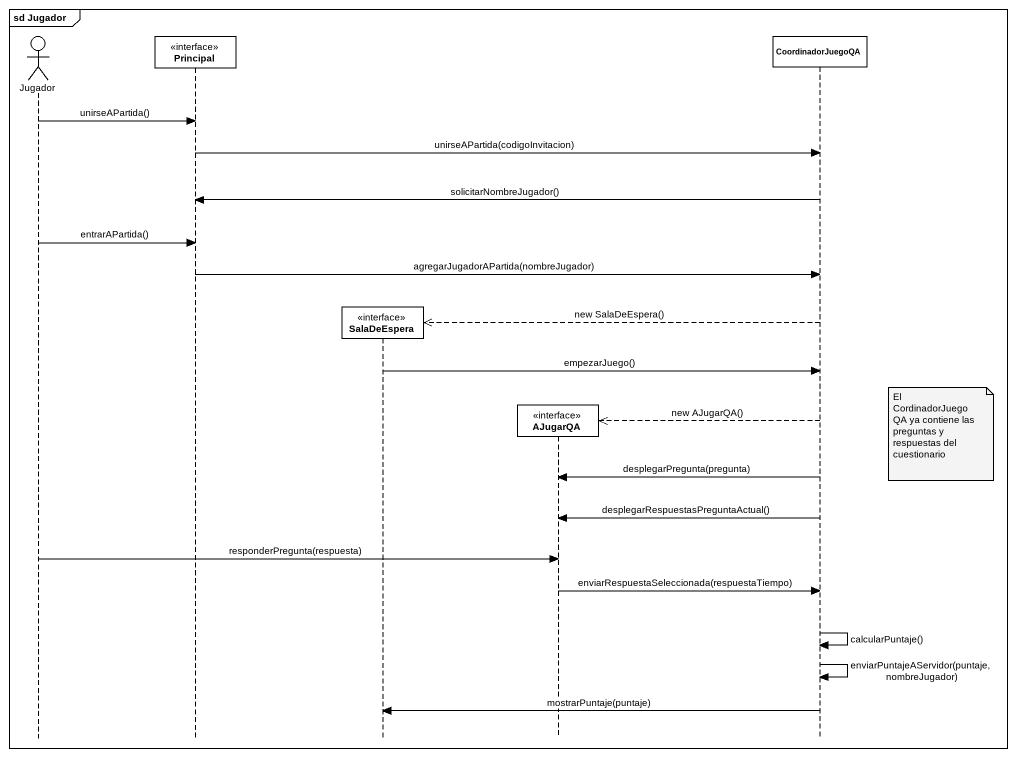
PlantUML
@startuml
mainframe sd Jugador
hide footbox
actor Jugador #FFFFFF
participant Principal <<interface>> #FFFFFF
participant SalaDeEspera <<interface>> #FFFFFF
participant AJugarQA <<interface>> #FFFFFF
participant CoordinadorJuegoQA #FFFFFF

Jugador -> Principal : unirseAPartida()
Principal -> CoordinadorJuegoQA : unirseAPartida(codigoInvitacion)
CoordinadorJuegoQA -> Principal : solicitarNombreJugador()
Jugador -> Principal : entrarAPartida()
Principal -> CoordinadorJuegoQA : agregarJugadorAPartida(nombreJugador)
CoordinadorJuegoQA -->> SalaDeEspera ** : new SalaDeEspera()
SalaDeEspera -> CoordinadorJuegoQA : empezarJuego()
CoordinadorJuegoQA -->> AJugarQA ** : new AJugarQA()
note right of CoordinadorJuegoQA : El CordinadorJuegoQA ya contiene las preguntas y respuestas del cuestionario
CoordinadorJuegoQA -> AJugarQA : desplegarPregunta(pregunta)
CoordinadorJuegoQA -> AJugarQA : desplegarRespuestasPreguntaActual()
Jugador -> AJugarQA : responderPregunta(respuesta)
AJugarQA -> CoordinadorJuegoQA : enviarRespuestaSeleccionada(respuestaTiempo)
CoordinadorJuegoQA -> CoordinadorJuegoQA : calcularPuntaje()
CoordinadorJuegoQA -> CoordinadorJuegoQA : enviarPuntajeAServidor(puntaje, nombreJugador)
CoordinadorJuegoQA -> SalaDeEspera : mostrarPuntaje(puntaje)
@enduml
